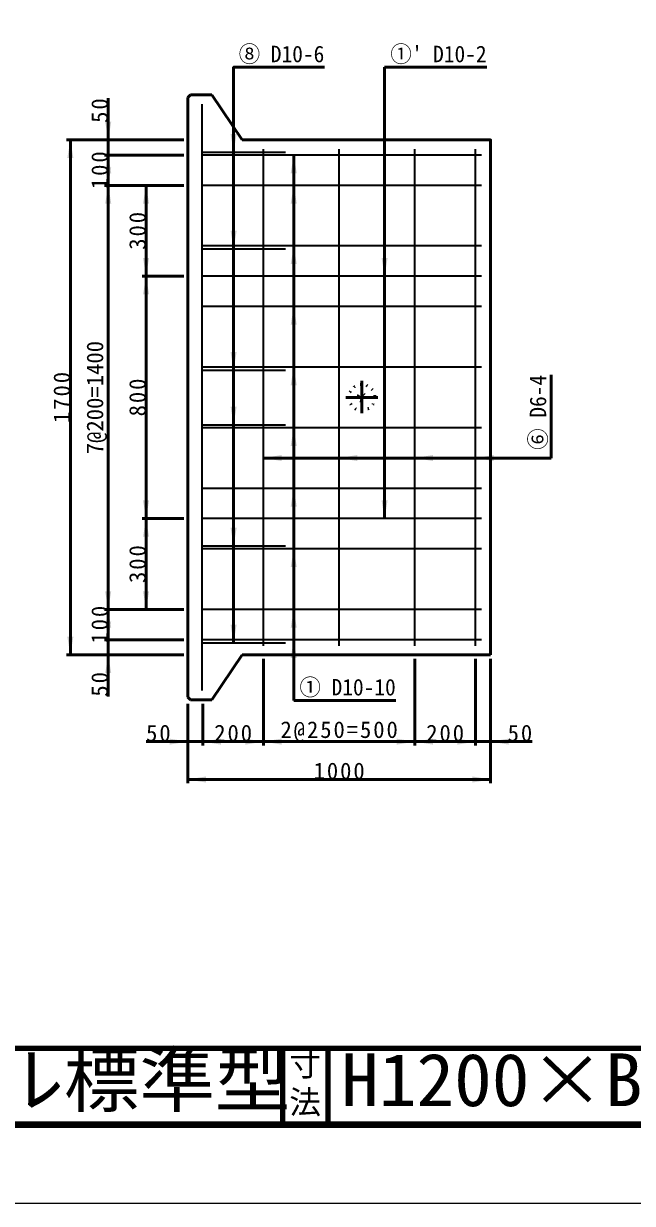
# Model space of a CAD drawing. Units: millimetres, scale not verified, with parts at other scales. Extents: x -2102 to 2102, y -1485 to 1485.
# Drawn here: x 71 to 875, y -1485 to 73 of the extents above; entities that cross this region are included whole.
import ezdxf
from ezdxf.enums import TextEntityAlignment as Align

# ---------------------------------------------------------------- set-up
doc = ezdxf.new("R2010")
doc.units = ezdxf.units.MM
doc.header["$LTSCALE"] = 5
doc.linetypes.add('DOTTED', pattern=[1.75, 0.25, -1.5])
doc.linetypes.add('LONG_DASHED_DOTTED', pattern=[15.25, 12, -1.5, 0.25, -1.5])
doc.layers.add('0-0_V-nasSTD', color=7, linetype='Continuous', lineweight=50)
doc.layers.add('0-1_0', color=7, linetype='Continuous', lineweight=100)
doc.styles.add('ＭＳ ゴシック', font='')
doc.styles.get('ＭＳ ゴシック').set_extended_font_data('MS Gothic')

msp = doc.modelspace()

# ---------------------------------------------------------------- linework, layer by layer
at = {"layer": '0-0_V-nasSTD'}
for p, q in [((547.396, -580.925), (547.396, 15.075)), ((547.396, 15.075), (682.396, 15.075)), ((290.996, -21.525), (287.396, -25.125)), ((287.396, -25.125), (287.396, -816.725)), ((319.396, -21.525), (290.996, -21.525)), ((319.396, -21.525), (359.396, -80.925)), ((282.396, -80.925), (127.396, -80.925)), ((132.396, -80.925), (132.396, -760.925)), ((282.396, -100.925), (177.396, -100.925)), ((182.396, -100.925), (182.396, -140.925)), ((427.396, -820.925), (427.396, -100.925)), ((282.396, -140.925), (177.396, -140.925)), ((182.396, -700.925), (182.396, -140.925)), ((232.396, -260.925), (232.396, -140.925)), ((282.396, -260.925), (227.396, -260.925)), ((232.396, -580.925), (232.396, -260.925)), ((767.396, -500.925), (767.396, -390.925)), ((387.396, -500.925), (767.396, -500.925)), ((282.396, -580.925), (227.396, -580.925)), ((232.396, -700.925), (232.396, -580.925)), ((282.396, -700.925), (177.396, -700.925)), ((182.396, -740.925), (182.396, -700.925)), ((282.396, -740.925), (177.396, -740.925)), ((282.396, -760.925), (127.396, -760.925)), ((359.396, -760.925), (319.396, -820.325)), ((687.396, -760.925), (359.396, -760.925)), ((387.396, -880.325), (387.396, -765.925)), ((587.396, -880.325), (587.396, -765.925)), ((667.396, -880.325), (667.396, -765.925)), ((687.396, -930.325), (687.396, -765.925)), ((287.396, -816.725), (290.996, -820.325)), ((287.396, -930.325), (287.396, -825.325)), ((290.996, -820.325), (319.396, -820.325)), ((307.396, -880.325), (307.396, -825.325)), ((427.396, -820.925), (562.396, -820.925)), ((307.396, -875.325), (387.396, -875.325)), ((687.396, -925.325), (287.396, -925.325))]:
    msp.add_line(p, q, dxfattribs=at)
at = {"layer": '0-0_V-nasSTD', "lineweight": 35}
for p, q in [((306.196, -33.925), (306.196, -807.925)), ((387.396, -748.925), (387.396, -92.925)), ((487.396, -748.925), (487.396, -92.925)), ((587.396, -748.925), (587.396, -92.925)), ((667.396, -748.925), (667.396, -92.925)), ((305.396, -96.925), (416.426, -96.925)), ((675.396, -100.925), (307.396, -100.925)), ((675.396, -140.925), (307.396, -140.925)), ((305.396, -224.925), (416.426, -224.925)), ((675.396, -220.925), (307.396, -220.925)), ((675.396, -260.925), (307.396, -260.925)), ((675.396, -300.925), (307.396, -300.925)), ((305.396, -384.925), (416.426, -384.925)), ((675.396, -380.925), (307.396, -380.925)), ((305.396, -456.925), (416.426, -456.925)), ((675.396, -460.925), (307.396, -460.925)), ((675.396, -540.925), (307.396, -540.925)), ((675.396, -580.925), (307.396, -580.925)), ((305.396, -616.925), (416.426, -616.925)), ((675.396, -620.925), (307.396, -620.925)), ((675.396, -700.925), (307.396, -700.925)), ((305.396, -744.925), (416.426, -744.925)), ((675.396, -740.925), (307.396, -740.925))]:
    msp.add_line(p, q, dxfattribs=at)
at = {"layer": '0-0_V-nasSTD', "linetype": 'LONG_DASHED_DOTTED'}
for p, q in [((517.396, -399.125), (517.396, -441.525)), ((496.196, -420.925), (538.596, -420.925))]:
    msp.add_line(p, q, dxfattribs=at)
at = {"layer": '0-0_V-nasSTD', "lineweight": 100}
for p, q in [((412.5, -1280), (412.5, -1380)), ((472.5, -1280), (472.5, -1380)), ((-1997.5, -1380), (1997.5, -1380))]:
    msp.add_line(p, q, dxfattribs=at)
at = {"layer": '0-0_V-nasSTD', "lineweight": 18}
for points in [[(-2102.5, -1485), (-2102.5, 1485), (2102.5, 1485), (2102.5, -1485)], [(-2002.5, -1385), (-2002.5, 1385), (2002.5, 1385), (2002.5, -1385)]]:
    msp.add_lwpolyline(points, close=True, dxfattribs=at)
at = {"layer": '0-0_V-nasSTD'}
for points in [[(347.996, -744.925), (347.996, 15.075), (467.996, 15.075)], [(182.396, -100.925), (182.396, -80.925), (182.396, -25.925)], [(687.396, -760.925), (687.396, -80.925), (359.396, -80.925)], [(182.396, -740.925), (182.396, -760.925), (182.396, -815.925)], [(307.396, -875.325), (287.396, -875.325), (232.396, -875.325)], [(387.396, -875.325), (587.396, -875.325), (667.396, -875.325)], [(667.396, -875.325), (687.396, -875.325), (742.396, -875.325)]]:
    msp.add_lwpolyline(points, dxfattribs=at)
at = {"layer": '0-0_V-nasSTD', "linetype": 'DOTTED'}
for radius in [17.2, 5]:
    msp.add_circle((517.396, -420.925), radius, dxfattribs=at)
at = {"layer": '0-0_V-nasSTD'}
for points in [[(178.396, -56.925), (182.396, -80.925), (182.396, -56.925)], [(182.396, -80.925), (182.396, -56.925), (186.396, -56.925)], [(343.996, -72.925), (347.996, -96.925), (347.996, -72.925)], [(347.996, -96.925), (347.996, -72.925), (351.996, -72.925)], [(128.396, -104.925), (132.396, -104.925), (132.396, -80.925)], [(132.396, -104.925), (132.396, -80.925), (136.396, -104.925)], [(178.396, -124.925), (182.396, -124.925), (182.396, -100.925)], [(182.396, -124.925), (182.396, -100.925), (186.396, -124.925)], [(423.396, -124.925), (427.396, -124.925), (427.396, -100.925)], [(427.396, -124.925), (427.396, -100.925), (431.396, -124.925)], [(178.396, -116.925), (182.396, -140.925), (182.396, -116.925)], [(182.396, -140.925), (182.396, -116.925), (186.396, -116.925)], [(178.396, -164.925), (182.396, -164.925), (182.396, -140.925)], [(182.396, -164.925), (182.396, -140.925), (186.396, -164.925)], [(228.396, -164.925), (232.396, -164.925), (232.396, -140.925)], [(232.396, -164.925), (232.396, -140.925), (236.396, -164.925)], [(423.396, -164.925), (427.396, -164.925), (427.396, -140.925)], [(427.396, -164.925), (427.396, -140.925), (431.396, -164.925)], [(343.996, -200.925), (347.996, -224.925), (347.996, -200.925)], [(347.996, -224.925), (347.996, -200.925), (351.996, -200.925)], [(423.396, -244.925), (427.396, -244.925), (427.396, -220.925)], [(427.396, -244.925), (427.396, -220.925), (431.396, -244.925)], [(228.396, -236.925), (232.396, -260.925), (232.396, -236.925)], [(232.396, -260.925), (232.396, -236.925), (236.396, -236.925)], [(543.396, -236.925), (547.396, -260.925), (547.396, -236.925)], [(547.396, -260.925), (547.396, -236.925), (551.396, -236.925)], [(228.396, -284.925), (232.396, -284.925), (232.396, -260.925)], [(232.396, -284.925), (232.396, -260.925), (236.396, -284.925)], [(423.396, -324.925), (427.396, -324.925), (427.396, -300.925)], [(427.396, -324.925), (427.396, -300.925), (431.396, -324.925)], [(343.996, -360.925), (347.996, -384.925), (347.996, -360.925)], [(347.996, -384.925), (347.996, -360.925), (351.996, -360.925)], [(423.396, -404.925), (427.396, -404.925), (427.396, -380.925)], [(427.396, -404.925), (427.396, -380.925), (431.396, -404.925)], [(343.996, -432.925), (347.996, -456.925), (347.996, -432.925)], [(347.996, -456.925), (347.996, -432.925), (351.996, -432.925)], [(423.396, -484.925), (427.396, -484.925), (427.396, -460.925)], [(427.396, -484.925), (427.396, -460.925), (431.396, -484.925)], [(387.396, -500.925), (411.396, -500.925), (411.396, -496.925)], [(487.396, -500.925), (511.396, -500.925), (511.396, -496.925)], [(587.396, -500.925), (611.396, -500.925), (611.396, -496.925)], [(667.396, -500.925), (691.396, -500.925), (691.396, -496.925)], [(387.396, -500.925), (411.396, -504.925), (411.396, -500.925)], [(487.396, -500.925), (511.396, -504.925), (511.396, -500.925)], [(587.396, -500.925), (611.396, -504.925), (611.396, -500.925)], [(667.396, -500.925), (691.396, -504.925), (691.396, -500.925)], [(423.396, -564.925), (427.396, -564.925), (427.396, -540.925)], [(427.396, -564.925), (427.396, -540.925), (431.396, -564.925)], [(228.396, -556.925), (232.396, -580.925), (232.396, -556.925)], [(232.396, -580.925), (232.396, -556.925), (236.396, -556.925)], [(543.396, -556.925), (547.396, -580.925), (547.396, -556.925)], [(547.396, -580.925), (547.396, -556.925), (551.396, -556.925)], [(228.396, -604.925), (232.396, -604.925), (232.396, -580.925)], [(232.396, -604.925), (232.396, -580.925), (236.396, -604.925)], [(343.996, -592.925), (347.996, -616.925), (347.996, -592.925)], [(347.996, -616.925), (347.996, -592.925), (351.996, -592.925)], [(423.396, -644.925), (427.396, -644.925), (427.396, -620.925)], [(427.396, -644.925), (427.396, -620.925), (431.396, -644.925)], [(178.396, -676.925), (182.396, -700.925), (182.396, -676.925)], [(182.396, -700.925), (182.396, -676.925), (186.396, -676.925)], [(228.396, -676.925), (232.396, -700.925), (232.396, -676.925)], [(232.396, -700.925), (232.396, -676.925), (236.396, -676.925)], [(178.396, -724.925), (182.396, -724.925), (182.396, -700.925)], [(182.396, -724.925), (182.396, -700.925), (186.396, -724.925)], [(423.396, -724.925), (427.396, -724.925), (427.396, -700.925)], [(427.396, -724.925), (427.396, -700.925), (431.396, -724.925)], [(178.396, -716.925), (182.396, -740.925), (182.396, -716.925)], [(182.396, -740.925), (182.396, -716.925), (186.396, -716.925)], [(343.996, -720.925), (347.996, -744.925), (347.996, -720.925)], [(347.996, -744.925), (347.996, -720.925), (351.996, -720.925)], [(128.396, -736.925), (132.396, -760.925), (132.396, -736.925)], [(132.396, -760.925), (132.396, -736.925), (136.396, -736.925)], [(423.396, -764.925), (427.396, -764.925), (427.396, -740.925)], [(427.396, -764.925), (427.396, -740.925), (431.396, -764.925)], [(178.396, -784.925), (182.396, -784.925), (182.396, -760.925)], [(182.396, -784.925), (182.396, -760.925), (186.396, -784.925)], [(263.396, -875.325), (263.396, -871.325), (287.396, -875.325)], [(307.396, -875.325), (331.396, -875.325), (331.396, -871.325)], [(363.396, -875.325), (363.396, -871.325), (387.396, -875.325)], [(387.396, -875.325), (411.396, -875.325), (411.396, -871.325)], [(563.396, -875.325), (563.396, -871.325), (587.396, -875.325)], [(587.396, -875.325), (611.396, -875.325), (611.396, -871.325)], [(643.396, -875.325), (643.396, -871.325), (667.396, -875.325)], [(687.396, -875.325), (711.396, -875.325), (711.396, -871.325)], [(263.396, -879.325), (263.396, -875.325), (287.396, -875.325)], [(307.396, -875.325), (331.396, -879.325), (331.396, -875.325)], [(363.396, -879.325), (363.396, -875.325), (387.396, -875.325)], [(387.396, -875.325), (411.396, -879.325), (411.396, -875.325)], [(563.396, -879.325), (563.396, -875.325), (587.396, -875.325)], [(587.396, -875.325), (611.396, -879.325), (611.396, -875.325)], [(643.396, -879.325), (643.396, -875.325), (667.396, -875.325)], [(687.396, -875.325), (711.396, -879.325), (711.396, -875.325)], [(287.396, -925.325), (311.396, -925.325), (311.396, -921.325)], [(287.396, -925.325), (311.396, -929.325), (311.396, -925.325)], [(663.396, -925.325), (663.396, -921.325), (687.396, -925.325)], [(663.396, -929.325), (663.396, -925.325), (687.396, -925.325)]]:
    msp.add_solid(points, dxfattribs=at)
at = {"layer": '0-1_0'}
msp.add_line((-1997.5, -1280), (1997.5, -1280), dxfattribs=at)

# ---------------------------------------------------------------- texts
at = {"layer": '0-0_V-nasSTD', "style": 'ＭＳ ゴシック'}
for s, height, width, p in [('⑧ D10-6', 21.85, 0.95, (354.726, 15.075)), ("①' D10-2", 21.85, 0.95, (554.967, 15.075)), ('① D10-10', 21.85, 0.95, (434.967, -820.925)), ('1stタッチウォール標準型', 69.65, 1.05, (-723.75, -1377.53)), ('H1200×B1000×L1997×t80', 69.65, 1.05, (490, -1377.492))]:
    msp.add_text(s, height=height, dxfattribs=dict(at, width=width)).set_placement(p, align=Align.BOTTOM_LEFT)
msp.add_text('7@200=1400', height=21.99, rotation=90, dxfattribs=at).set_placement((182.396, -495.925), align=Align.BOTTOM_LEFT)
at = {"layer": '0-0_V-nasSTD', "style": 'ＭＳ ゴシック', "width": 0.95}
msp.add_text('⑥ D6-4', height=21.85, rotation=90, dxfattribs=at).set_placement((767.396, -490.037), align=Align.BOTTOM_LEFT)
at = {"layer": '0-0_V-nasSTD', "style": 'ＭＳ ゴシック'}
for s, p in [('寸', (421.482, -1326.001)), ('法', (421.476, -1375.99))]:
    msp.add_text(s, height=30.79, dxfattribs=at).set_placement(p, align=Align.BOTTOM_LEFT)
at = {"layer": '0-0_V-nasSTD', "char_height": 21.99, "attachment_point": 7, "rotation": 90, "style": 'ＭＳ ゴシック'}
for s, insert in [('\\T1.17;50', (182.396, -58.425)), ('\\T1.17;100', (182.396, -145.925)), ('\\T1.17;300', (232.396, -225.925)), ('\\T1.17;1700', (132.396, -454.675)), ('\\T1.17;800', (232.396, -445.925)), ('\\T1.17;300', (232.396, -665.925)), ('\\T1.17;100', (182.396, -745.925)), ('\\T1.17;50', (182.396, -815.925))]:
    msp.add_mtext(s, dxfattribs=dict(at, insert=insert))
at = {"layer": '0-0_V-nasSTD', "char_height": 21.99, "attachment_point": 7, "style": 'ＭＳ ゴシック'}
for s, insert in [('\\T1.17;50', (232.396, -875.325)), ('\\T1.17;200', (322.396, -875.325)), ('\\T1.17;2@250=500', (409.896, -875.325)), ('\\T1.17;200', (602.396, -875.325)), ('\\T1.17;50', (709.896, -875.325)), ('\\T1.17;1000', (453.646, -925.325))]:
    msp.add_mtext(s, dxfattribs=dict(at, insert=insert))

doc.saveas('drawing.dxf')
